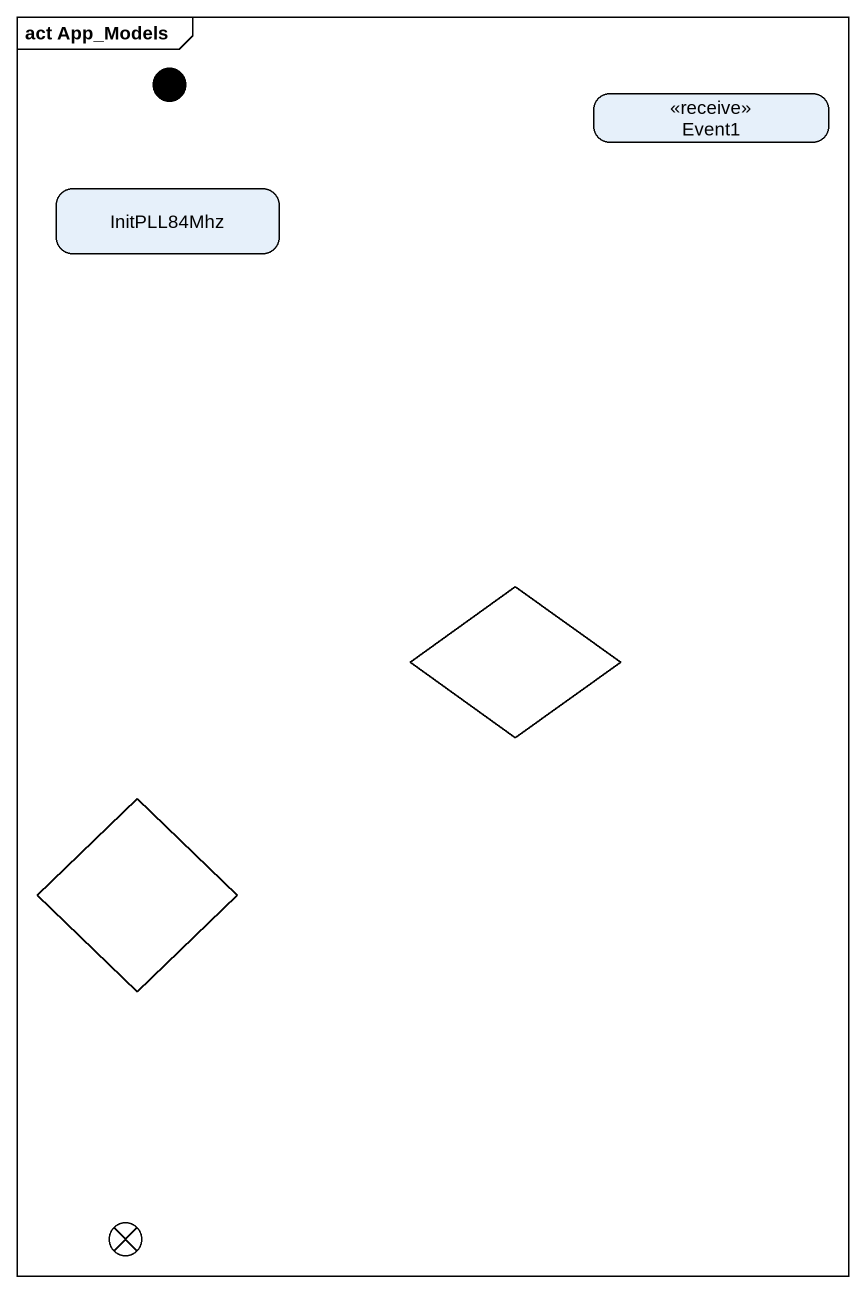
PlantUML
@startuml
mainframe act App_Models
hide empty description
state initial1 <<start>>
state Event1 <<receive>>
state InitPLL84Mhz
state choice1 <<choice>>
state choice2 <<choice>>
state flowfinal1 <<end>>
@enduml
